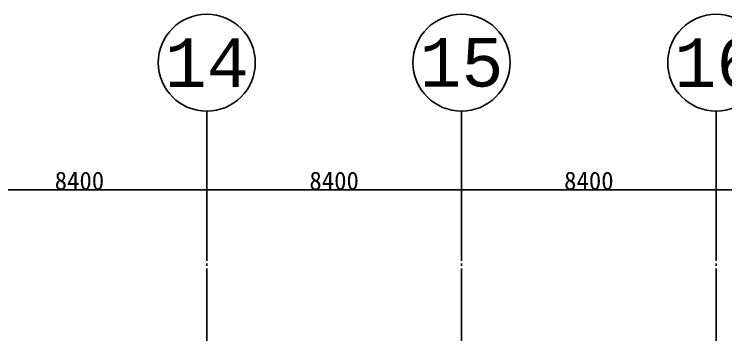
# Model space of a CAD drawing. Header units: millimetres. Extents: x -32710 to 654186, y -254124 to 420220.
# Drawn here: x 133250 to 156715, y 409639 to 420220 of the extents above; entities that cross this region are included whole.
import ezdxf
from ezdxf.enums import TextEntityAlignment as Align

# ---------------------------------------------------------------- set-up
doc = ezdxf.new("R2010")
doc.units = ezdxf.units.MM
doc.header["$LTSCALE"] = 1000
doc.linetypes.add('TPH12-SEC-@E$0$CENTERK5', pattern=[6.916, 6.667, -0.083, 0.083, -0.083])
for name, color, linetype in [('TPH12-SEC-@E$0$A-DIM', 8, 'Continuous'), ('TPH12-SEC-@E$0$FLAG', 252, 'Continuous'), ('TPH12-SEC-@E$0$H-SIN', 252, 'TPH12-SEC-@E$0$CENTERK5')]:
    doc.layers.add(name, color=color, linetype=linetype)
doc.styles.add('TPH12-SEC-@E$0$ATS', font='monotxt', dxfattribs={"bigfont": 'BIGFONT'})
doc.styles.add('TPH12-SEC-@E$0$STANDARD', font='txt')
doc.dimstyles.new('TPH12-SEC-@E$0$生成的_樣式__1', dxfattribs={"dimtxt": 60, "dimasz": 30.4, "dimexe": 0.18, "dimexo": 0.0625, "dimgap": 0, "dimtad": 1, "dimtih": 1, "dimtoh": 1, "dimdec": 1, "dimzin": 0, "dimdsep": 46, "dimtxsty": 'TPH12-SEC-@E$0$STANDARD', "dimblk": 'TPH12-SEC-@E$0$ARROWHEAD_6', "dimblk1": 'TPH12-SEC-@E$0$ARROWHEAD_6', "dimblk2": 'TPH12-SEC-@E$0$ARROWHEAD_6', "dimcen": 0.09, "dimclrd": 12, "dimclre": 12, "dimclrt": 3, "dimazin": 0, "dimtfac": 1, "dimtdec": 4, "dimtmove": 0, "dimatfit": 3, "dimfxl": 1, "dimtolj": 1, "dimtzin": 0, "dimarcsym": 0})

# ---------------------------------------------------------------- blocks, each defined once
blk = doc.blocks.new('TPH12-SEC-@E$0$ARROWHEAD_6')
at = {"color": 0, "linetype": 'Continuous', "lineweight": 0}
for p, q in [((0, 0), (-1, 0)), ((-0.5, -0.5), (0.5, 0.5))]:
    blk.add_line(p, q, dxfattribs=at)
blk = doc.blocks.new('*D2825')
at = {"layer": 'DEFPOINTS', "color": 0, "linetype": 'Continuous', "transparency": 16777216}
for p in [(139600, 414420), (131200, 414000), (139600, 414000)]:
    blk.add_point(p, dxfattribs=at)
at = {"layer": 'TPH12-SEC-@E$0$A-DIM', "color": 12, "linetype": 'Continuous', "lineweight": -2, "transparency": 16777216}
for p, q in [((131200, 414000), (131200, 414420)), ((131230, 414420), (139570, 414420)), ((139600, 414000), (139600, 414420))]:
    blk.add_line(p, q, dxfattribs=at)
at = {"layer": 'TPH12-SEC-@E$0$A-DIM', "color": 12, "linetype": 'Continuous', "lineweight": -2, "transparency": 16777216, "xscale": 30.40000000000001, "yscale": 30.40000000000001, "zscale": 30.40000000000001, "rotation": 180}
blk.add_blockref('TPH12-SEC-@E$0$ARROWHEAD_6', (131200, 414420), dxfattribs=at)
at = {"layer": 'TPH12-SEC-@E$0$A-DIM', "color": 12, "linetype": 'Continuous', "lineweight": -2, "transparency": 16777216, "xscale": 30.40000000000001, "yscale": 30.40000000000001, "zscale": 30.40000000000001}
blk.add_blockref('TPH12-SEC-@E$0$ARROWHEAD_6', (139600, 414420), dxfattribs=at)
at = {"layer": 'TPH12-SEC-@E$0$A-DIM', "color": 3, "linetype": 'Continuous', "lineweight": 0, "transparency": 16777216, "insert": (135400, 414720), "char_height": 600, "attachment_point": 5, "style": 'TPH12-SEC-@E$0$STANDARD'}
blk.add_mtext('\\A1;8400', dxfattribs=at)
blk = doc.blocks.new('*D2826')
at = {"layer": 'DEFPOINTS', "color": 0, "linetype": 'Continuous', "transparency": 16777216}
for p in [(148000, 414420), (139600, 414000), (148000, 414000)]:
    blk.add_point(p, dxfattribs=at)
at = {"layer": 'TPH12-SEC-@E$0$A-DIM', "color": 12, "linetype": 'Continuous', "lineweight": -2, "transparency": 16777216}
for p, q in [((139600, 414000), (139600, 414420)), ((139630, 414420), (147970, 414420)), ((148000, 414000), (148000, 414420))]:
    blk.add_line(p, q, dxfattribs=at)
at = {"layer": 'TPH12-SEC-@E$0$A-DIM', "color": 12, "linetype": 'Continuous', "lineweight": -2, "transparency": 16777216, "xscale": 30.40000000000001, "yscale": 30.40000000000001, "zscale": 30.40000000000001, "rotation": 180}
blk.add_blockref('TPH12-SEC-@E$0$ARROWHEAD_6', (139600, 414420), dxfattribs=at)
at = {"layer": 'TPH12-SEC-@E$0$A-DIM', "color": 12, "linetype": 'Continuous', "lineweight": -2, "transparency": 16777216, "xscale": 30.40000000000001, "yscale": 30.40000000000001, "zscale": 30.40000000000001}
blk.add_blockref('TPH12-SEC-@E$0$ARROWHEAD_6', (148000, 414420), dxfattribs=at)
at = {"layer": 'TPH12-SEC-@E$0$A-DIM', "color": 3, "linetype": 'Continuous', "lineweight": 0, "transparency": 16777216, "insert": (143800, 414720), "char_height": 600, "attachment_point": 5, "style": 'TPH12-SEC-@E$0$STANDARD'}
blk.add_mtext('\\A1;8400', dxfattribs=at)
blk = doc.blocks.new('*D2827')
at = {"layer": 'DEFPOINTS', "color": 0, "linetype": 'Continuous', "transparency": 16777216}
for p in [(156400, 414420), (148000, 414000), (156400, 414000)]:
    blk.add_point(p, dxfattribs=at)
at = {"layer": 'TPH12-SEC-@E$0$A-DIM', "color": 12, "linetype": 'Continuous', "lineweight": -2, "transparency": 16777216}
for p, q in [((148000, 414000), (148000, 414420)), ((148030, 414420), (156370, 414420)), ((156400, 414000), (156400, 414420))]:
    blk.add_line(p, q, dxfattribs=at)
at = {"layer": 'TPH12-SEC-@E$0$A-DIM', "color": 12, "linetype": 'Continuous', "lineweight": -2, "transparency": 16777216, "xscale": 30.40000000000001, "yscale": 30.40000000000001, "zscale": 30.40000000000001, "rotation": 180}
blk.add_blockref('TPH12-SEC-@E$0$ARROWHEAD_6', (148000, 414420), dxfattribs=at)
at = {"layer": 'TPH12-SEC-@E$0$A-DIM', "color": 12, "linetype": 'Continuous', "lineweight": -2, "transparency": 16777216, "xscale": 30.40000000000001, "yscale": 30.40000000000001, "zscale": 30.40000000000001}
blk.add_blockref('TPH12-SEC-@E$0$ARROWHEAD_6', (156400, 414420), dxfattribs=at)
at = {"layer": 'TPH12-SEC-@E$0$A-DIM', "color": 3, "linetype": 'Continuous', "lineweight": 0, "transparency": 16777216, "insert": (152200, 414720), "char_height": 600, "attachment_point": 5, "style": 'TPH12-SEC-@E$0$STANDARD'}
blk.add_mtext('\\A1;8400', dxfattribs=at)
blk = doc.blocks.new('*D2828')
at = {"layer": 'DEFPOINTS', "color": 0, "linetype": 'Continuous', "transparency": 16777216}
for p in [(168400, 414420), (156400, 414000), (168400, 414000)]:
    blk.add_point(p, dxfattribs=at)
at = {"layer": 'TPH12-SEC-@E$0$A-DIM', "color": 12, "linetype": 'Continuous', "lineweight": -2, "transparency": 16777216}
for p, q in [((156400, 414000), (156400, 414420)), ((156430, 414420), (168370, 414420)), ((168400, 414000), (168400, 414420))]:
    blk.add_line(p, q, dxfattribs=at)
at = {"layer": 'TPH12-SEC-@E$0$A-DIM', "color": 12, "linetype": 'Continuous', "lineweight": -2, "transparency": 16777216, "xscale": 30.40000000000001, "yscale": 30.40000000000001, "zscale": 30.40000000000001, "rotation": 180}
blk.add_blockref('TPH12-SEC-@E$0$ARROWHEAD_6', (156400, 414420), dxfattribs=at)
at = {"layer": 'TPH12-SEC-@E$0$A-DIM', "color": 12, "linetype": 'Continuous', "lineweight": -2, "transparency": 16777216, "xscale": 30.40000000000001, "yscale": 30.40000000000001, "zscale": 30.40000000000001}
blk.add_blockref('TPH12-SEC-@E$0$ARROWHEAD_6', (168400, 414420), dxfattribs=at)
at = {"layer": 'TPH12-SEC-@E$0$A-DIM', "color": 3, "linetype": 'Continuous', "lineweight": 0, "transparency": 16777216, "insert": (162400, 414720), "char_height": 600, "attachment_point": 5, "style": 'TPH12-SEC-@E$0$STANDARD'}
blk.add_mtext('\\A1;12000', dxfattribs=at)
blk = doc.blocks.new('TPH12-SEC-@E')
at = {"layer": 'TPH12-SEC-@E$0$FLAG'}
for p, q in [((139600, 417020), (139600, 414420)), ((148000, 417020), (148000, 414420)), ((156400, 417020), (156400, 414420))]:
    blk.add_line(p, q, dxfattribs=at)
for centre in [(139600, 418620), (148000, 418620), (156400, 418620)]:
    blk.add_circle(centre, 1600, dxfattribs=at)
at = {"layer": 'TPH12-SEC-@E$0$H-SIN'}
for p, q in [((139600, 377500), (139600, 414000)), ((148000, 377500), (148000, 414000)), ((156400, 377500), (156400, 414000))]:
    blk.add_line(p, q, dxfattribs=at)
at = {"layer": 'TPH12-SEC-@E$0$FLAG', "style": 'TPH12-SEC-@E$0$ATS'}
for s, p in [('14', (139600, 418620)), ('15', (148000, 418620)), ('16', (156400, 418620))]:
    blk.add_text(s, height=1600, dxfattribs=at).set_placement(p, align=Align.MIDDLE)
at = {"layer": 'TPH12-SEC-@E$0$A-DIM', "color": 12, "linetype": 'Continuous', "lineweight": 0}
for base, p1, p2, picture, middle in [((139600, 414420), (131200, 414000), (139600, 414000), '*D2825', (135400, 414420)), ((148000, 414420), (139600, 414000), (148000, 414000), '*D2826', (143800, 414420)), ((156400, 414420), (148000, 414000), (156400, 414000), '*D2827', (152200, 414420)), ((168400, 414420), (156400, 414000), (168400, 414000), '*D2828', (162400, 414420))]:
    dim = blk.add_linear_dim(base=base, p1=p1, p2=p2, dimstyle='TPH12-SEC-@E$0$生成的_樣式__1', override={"dimtxt": 600, "dimdec": 0}, dxfattribs=at)
    dim.commit()
    dim.dimension.update_dxf_attribs({"geometry": picture, "text_midpoint": middle, "dimtype": 128})

msp = doc.modelspace()

# ---------------------------------------------------------------- block references
msp.add_blockref('TPH12-SEC-@E', (0, 0))

doc.saveas('drawing.dxf')
